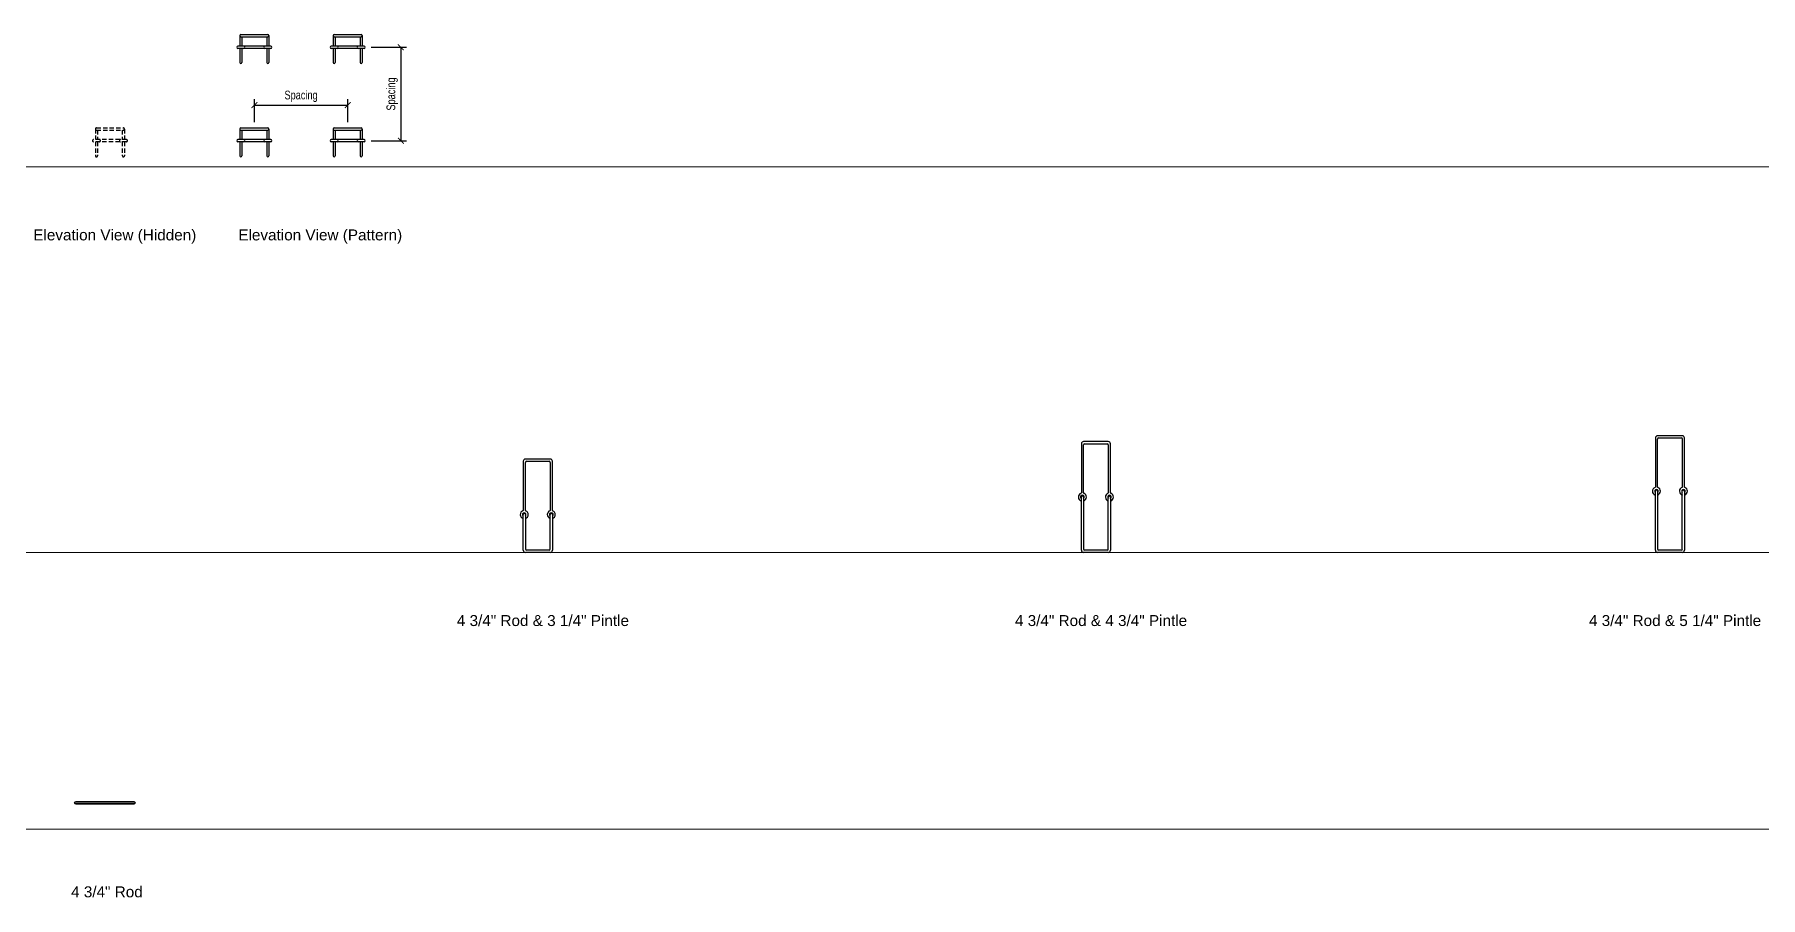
# Model space of a CAD drawing. Header units: inches. Extents: x -20 to 271, y -23 to 78.
# Drawn here: x 122.6 to 270.5, y 1.2 to 75.1 of the extents above; entities that cross this region are included whole.
import ezdxf
from ezdxf.enums import TextEntityAlignment as Align

# ---------------------------------------------------------------- set-up
doc = ezdxf.new("R2010")
doc.units = ezdxf.units.IN
doc.header["$LTSCALE"] = 48
doc.header["$MEASUREMENT"] = 0
doc.header["$PDMODE"] = 99
doc.header["$PDSIZE"] = 0.5
doc.linetypes.add('HIDDEN2', pattern=[0.1875, 0.125, -0.0625])
doc.layers.add('A-Anno-Dims', color=211, linetype='Continuous', lineweight=25)
doc.layers.add('G-Anno-Ttlb', color=213, linetype='Continuous', lineweight=50)
doc.layers.add('FINE', color=70, linetype='Continuous')
doc.layers.add('G-Anno-Nplt', color=140, linetype='Continuous', lineweight=18, plot=False)
doc.styles.add('Arch-Dim', font='arial.ttf', dxfattribs={"width": 0.75})
doc.styles.add('RomanS', font='romans.shx')
doc.dimstyles.new('Aec-Arch-I-96', dxfattribs={"dimscale": 96, "dimtxt": 0.09375, "dimasz": 0.0625, "dimexe": 0.0625, "dimexo": 0.0625, "dimgap": 0.03125, "dimtad": 1, "dimdec": 4, "dimzin": 3, "dimdsep": 46, "dimlunit": 4, "dimtxsty": 'Arch-Dim', "dimblk": 'ARCHTICK', "dimcen": 0.09375, "dimazin": 2, "dimtfac": 0.75, "dimtdec": 4, "dimtix": 1, "dimtmove": 2, "dimatfit": 2, "dimfxl": 1, "dimtolj": 1, "dimtzin": 0, "dimarcsym": 0})

# ---------------------------------------------------------------- blocks, each defined once
blk = doc.blocks.new('Anno_Title_T2')
at = {"color": 0, "linetype": 'ByBlock', "lineweight": -2, "style": 'RomanS'}
blk.add_attdef('TITLE', (0, 0.5), '', height=1.25, dxfattribs=at)
blk.add_attdef('SCALE', text='', height=0.75, dxfattribs=at).set_placement((0, -0.5), align=Align.TOP_LEFT)
blk = doc.blocks.new('_ArchTick')
at = {"color": 0, "linetype": 'ByBlock', "const_width": 0.15}
blk.add_lwpolyline([(-0.5, -0.5), (0.5, 0.5)], dxfattribs=at)
blk = doc.blocks.new('*D8')
at = {"layer": 'A-Anno-Dims', "color": 8, "lineweight": -2, "transparency": 16777216}
for p, q in [((141.43, 67.59), (141.43, 69.55)), ((149.43, 67.59), (149.43, 69.55)), ((141.43, 69.05), (149.43, 69.05))]:
    blk.add_line(p, q, dxfattribs=at)
at = {"layer": 'Defpoints', "color": 0, "transparency": 16777216}
for p in [(149.43, 69.05), (141.43, 67.09), (149.43, 67.09)]:
    blk.add_point(p, dxfattribs=at)
at = {"layer": 'A-Anno-Dims', "color": 8, "lineweight": -2, "transparency": 16777216, "xscale": 0.5, "yscale": 0.5, "zscale": 0.5, "rotation": 180}
blk.add_blockref('_ArchTick', (141.43, 69.05), dxfattribs=at)
at = {"layer": 'A-Anno-Dims', "color": 8, "lineweight": -2, "transparency": 16777216, "xscale": 0.5, "yscale": 0.5, "zscale": 0.5}
blk.add_blockref('_ArchTick', (149.43, 69.05), dxfattribs=at)
at = {"layer": 'A-Anno-Dims', "color": 0, "transparency": 16777216, "insert": (145.43, 69.8), "char_height": 0.75, "attachment_point": 5, "style": 'Arch-Dim'}
blk.add_mtext('\\A1;Spacing', dxfattribs=at)
blk = doc.blocks.new('_Open90')
at = {"color": 0, "linetype": 'ByBlock', "lineweight": -2}
for p, q in [((0, 0), (-1, 0)), ((-0.5, 0.5), (0, 0)), ((0, 0), (-0.5, -0.5))]:
    blk.add_line(p, q, dxfattribs=at)
blk = doc.blocks.new('*D9')
at = {"layer": 'A-Anno-Dims', "color": 8, "lineweight": -2, "transparency": 16777216}
for p, q in [((151.43, 74), (154.48, 74)), ((153.98, 74), (153.98, 66)), ((151.43, 66), (154.48, 66))]:
    blk.add_line(p, q, dxfattribs=at)
at = {"layer": 'Defpoints', "color": 0, "transparency": 16777216}
for p in [(150.93, 74), (150.93, 66), (153.98, 66)]:
    blk.add_point(p, dxfattribs=at)
at = {"layer": 'A-Anno-Dims', "color": 8, "lineweight": -2, "transparency": 16777216, "xscale": 0.5, "yscale": 0.5, "zscale": 0.5}
for p, rotation in [((153.98, 74), 90), ((153.98, 66), 270)]:
    blk.add_blockref('_ArchTick', p, dxfattribs=dict(at, rotation=rotation))
at = {"layer": 'A-Anno-Dims', "color": 0, "transparency": 16777216, "insert": (153.24, 70), "char_height": 0.75, "attachment_point": 5, "rotation": 90, "style": 'Arch-Dim'}
blk.add_mtext('\\A1;Spacing', dxfattribs=at)
blk = doc.blocks.new('AecDtl_4.75Rod&3.25PintlePlan')
at = {"color": 0, "linetype": 'ByBlock', "lineweight": -2, "ltscale": 0.0625}
for p, q in [((-1.23, 4.56), (-1.23, 0.35)), ((1.08, 4.75), (-1.04, 4.75)), ((-1.04, 0.35), (-1.04, 4.47)), ((-0.95, 4.56), (0.99, 4.56)), ((1.08, 4.47), (1.08, 0.35)), ((1.27, 0.35), (1.27, 4.56)), ((-1.23, -3.06), (-1.23, 0)), ((-1.04, 0), (-1.04, -2.97)), ((1.08, -2.97), (1.08, 0)), ((1.27, 0), (1.27, -3.06)), ((1.08, -3.25), (-1.04, -3.25)), ((0.99, -3.06), (-0.95, -3.06))]:
    blk.add_line(p, q, dxfattribs=at)
for centre, radius, start, end in [((-1.04, 4.56), 0.188, 90, 180), ((-0.95, 4.47), 0.0938, 90, 180), ((0.99, 4.47), 0.0938, 0, 90), ((1.08, 4.56), 0.188, 360, 90), ((-1.14, 0), 0.344, 109.4712, 254.1734), ((-1.14, 0), 0.156, 306.8699, 233.1301), ((-1.26, 0.35), 0.0313, 289.4713, 0.0007), ((-1.14, 0), 0.0938, 0, 180), ((-1.01, 0.35), 0.0312, 179.9993, 250.5288), ((-1.14, 0), 0.344, 285.8266, 70.5288), ((1.18, 0), 0.344, 107.9808, 254.1733), ((1.18, 0), 0.156, 306.8699, 233.1301), ((1.05, 0.35), 0.0312, 289.4712, 0.0007), ((1.18, 0), 0.0938, 0, 180), ((1.3, 0.35), 0.0312, 179.9993, 250.5288), ((1.18, 0), 0.344, 285.8265, 70.5289), ((-1.04, -3.06), 0.188, 180, 270), ((-0.95, -2.97), 0.0938, 180, 270), ((0.99, -2.97), 0.0938, 270, 0), ((1.08, -3.06), 0.188, 270, 0)]:
    blk.add_arc(centre, radius, start, end, dxfattribs=at)
blk = doc.blocks.new('AecDtl_4.75Rod&4.75PintlePlan')
at = {"color": 0, "linetype": 'ByBlock', "lineweight": -2, "ltscale": 0.0625}
for p, q in [((-1.23, 4.56), (-1.23, 0.35)), ((1.08, 4.75), (-1.04, 4.75)), ((-1.04, 0.35), (-1.04, 4.47)), ((-0.95, 4.56), (0.99, 4.56)), ((1.08, 4.47), (1.08, 0.35)), ((1.27, 0.35), (1.27, 4.56)), ((-1.23, -4.56), (-1.23, 0)), ((-1.04, 0), (-1.04, -4.47)), ((1.08, -4.47), (1.08, 0)), ((1.27, 0), (1.27, -4.56)), ((1.08, -4.75), (-1.04, -4.75)), ((0.99, -4.56), (-0.95, -4.56))]:
    blk.add_line(p, q, dxfattribs=at)
for centre, radius, start, end in [((-1.04, 4.56), 0.188, 90, 180), ((-0.95, 4.47), 0.0938, 90, 180), ((0.99, 4.47), 0.0938, 0, 90), ((1.08, 4.56), 0.188, 360, 90), ((-1.14, 0), 0.344, 109.4712, 254.1734), ((-1.14, 0), 0.156, 306.8699, 233.1301), ((-1.26, 0.35), 0.0313, 289.4713, 0.0007), ((-1.14, 0), 0.0938, 0, 180), ((-1.01, 0.35), 0.0312, 179.9993, 250.5288), ((-1.14, 0), 0.344, 285.8266, 70.5288), ((1.18, 0), 0.344, 107.9808, 254.1733), ((1.18, 0), 0.156, 306.8699, 233.1301), ((1.05, 0.35), 0.0312, 289.4712, 0.0007), ((1.18, 0), 0.0938, 0, 180), ((1.3, 0.35), 0.0312, 179.9993, 250.5288), ((1.18, 0), 0.344, 285.8265, 70.5289), ((-1.04, -4.56), 0.188, 180, 270), ((-0.95, -4.47), 0.0938, 180, 270), ((0.99, -4.47), 0.0938, 270, 0), ((1.08, -4.56), 0.188, 270, 0)]:
    blk.add_arc(centre, radius, start, end, dxfattribs=at)
blk = doc.blocks.new('AecDtl_4.75Rod&5.25PintlePlan')
at = {"color": 0, "linetype": 'ByBlock', "lineweight": -2, "ltscale": 0.0625}
for p, q in [((-1.23, 4.56), (-1.23, 0.35)), ((1.08, 4.75), (-1.04, 4.75)), ((-1.04, 0.35), (-1.04, 4.47)), ((-0.95, 4.56), (0.99, 4.56)), ((1.08, 4.47), (1.08, 0.35)), ((1.27, 0.35), (1.27, 4.56)), ((-1.23, -5.06), (-1.23, 0)), ((-1.04, 0), (-1.04, -4.97)), ((1.08, -4.97), (1.08, 0)), ((1.27, 0), (1.27, -5.06)), ((1.08, -5.25), (-1.04, -5.25)), ((0.99, -5.06), (-0.95, -5.06))]:
    blk.add_line(p, q, dxfattribs=at)
for centre, radius, start, end in [((-1.04, 4.56), 0.188, 90, 180), ((-0.95, 4.47), 0.0938, 90, 180), ((0.99, 4.47), 0.0938, 0, 90), ((1.08, 4.56), 0.188, 360, 90), ((-1.14, 0), 0.344, 109.4712, 254.1734), ((-1.14, 0), 0.156, 306.8699, 233.1301), ((-1.26, 0.35), 0.0313, 289.4713, 0.0007), ((-1.14, 0), 0.0938, 0, 180), ((-1.01, 0.35), 0.0312, 179.9993, 250.5288), ((-1.14, 0), 0.344, 285.8266, 70.5288), ((1.18, 0), 0.344, 107.9808, 254.1733), ((1.18, 0), 0.156, 306.8699, 233.1301), ((1.05, 0.35), 0.0312, 289.4712, 0.0007), ((1.18, 0), 0.0938, 0, 180), ((1.3, 0.35), 0.0312, 179.9993, 250.5288), ((1.18, 0), 0.344, 285.8265, 70.5289), ((-1.04, -5.06), 0.188, 180, 270), ((-0.95, -4.97), 0.0938, 180, 270), ((0.99, -4.97), 0.0938, 270, 0), ((1.08, -5.06), 0.188, 270, 0)]:
    blk.add_arc(centre, radius, start, end, dxfattribs=at)
blk = doc.blocks.new('AecDtl_4.75RodSection')
at = {"color": 0, "linetype": 'ByBlock', "lineweight": -2, "ltscale": 0.0625}
blk.add_lwpolyline([(4.84375, 0), (-0.15625, 0, -1), (-0.15625, 0.1875), (4.84375, 0.1875, -1)], format="xyb", close=True, dxfattribs=at)
at = {"layer": 'Defpoints'}
blk.add_lwpolyline([(-0.15625, 0), (4.84375, 0, 1), (4.84375, 0.1875), (-0.15625, 0.1875, 1)], format="xyb", close=True, dxfattribs=at)

msp = doc.modelspace()

# ---------------------------------------------------------------- linework, layer by layer
at = {"layer": 'FINE'}
for points in [[(142.83415, 74.09395), (140.02165, 74.09395)], [(140.1779, 75.0002), (140.1779, 74.09395)], [(140.27165, 75.09395), (142.58415, 75.09395)], [(140.27165, 74.90645), (142.58415, 74.90645)], [(140.3654, 74.90645), (140.3654, 74.09395)], [(142.4904, 74.90645), (142.4904, 74.09395)], [(142.6779, 75.0002), (142.6779, 74.09395)], [(150.83415, 74.09395), (148.02165, 74.09395)], [(148.1779, 75.0002), (148.1779, 74.09395)], [(148.27165, 75.09395), (150.58415, 75.09395)], [(148.27165, 74.90645), (150.58415, 74.90645)], [(148.3654, 74.90645), (148.3654, 74.09395)], [(150.4904, 74.90645), (150.4904, 74.09395)], [(150.6779, 75.0002), (150.6779, 74.09395)], [(142.83415, 73.90645), (140.02165, 73.90645)], [(140.1779, 73.90645), (140.1779, 72.71294)], [(140.3654, 73.90645), (140.3654, 72.71294)], [(142.4904, 73.90645), (142.4904, 72.71294)], [(142.6779, 73.90645), (142.6779, 72.71294)], [(150.83415, 73.90645), (148.02165, 73.90645)], [(148.1779, 73.90645), (148.1779, 72.71294)], [(148.3654, 73.90645), (148.3654, 72.71294)], [(150.4904, 73.90645), (150.4904, 72.71294)], [(150.6779, 73.90645), (150.6779, 72.71294)], [(140.1779, 67.0002), (140.1779, 66.09395)], [(140.27165, 67.09395), (142.58415, 67.09395)], [(140.27165, 66.90645), (142.58415, 66.90645)], [(140.3654, 66.90645), (140.3654, 66.09395)], [(142.4904, 66.90645), (142.4904, 66.09395)], [(142.6779, 67.0002), (142.6779, 66.09395)], [(148.1779, 67.0002), (148.1779, 66.09395)], [(148.27165, 67.09395), (150.58415, 67.09395)], [(148.27165, 66.90645), (150.58415, 66.90645)], [(148.3654, 66.90645), (148.3654, 66.09395)], [(150.4904, 66.90645), (150.4904, 66.09395)], [(150.6779, 67.0002), (150.6779, 66.09395)], [(142.83415, 66.09395), (140.02165, 66.09395)], [(142.83415, 65.90645), (140.02165, 65.90645)], [(140.1779, 65.90645), (140.1779, 64.71294)], [(140.3654, 65.90645), (140.3654, 64.71294)], [(142.4904, 65.90645), (142.4904, 64.71294)], [(142.6779, 65.90645), (142.6779, 64.71294)], [(150.83415, 66.09395), (148.02165, 66.09395)], [(150.83415, 65.90645), (148.02165, 65.90645)], [(148.1779, 65.90645), (148.1779, 64.71294)], [(148.3654, 65.90645), (148.3654, 64.71294)], [(150.4904, 65.90645), (150.4904, 64.71294)], [(150.6779, 65.90645), (150.6779, 64.71294)]]:
    msp.add_lwpolyline(points, dxfattribs=at)
at = {"layer": 'FINE', "linetype": 'HIDDEN2', "ltscale": 0.0625}
for points in [[(127.79561, 67.0002), (127.79561, 66.09395)], [(127.88936, 67.09395), (130.20186, 67.09395)], [(127.88936, 66.90645), (130.20186, 66.90645)], [(127.98311, 66.90645), (127.98311, 66.09395)], [(130.10811, 66.90645), (130.10811, 66.09395)], [(130.29561, 67.0002), (130.29561, 66.09395)], [(130.45186, 66.09395), (127.63936, 66.09395)], [(130.45186, 65.90645), (127.63936, 65.90645)], [(127.79561, 65.90645), (127.79561, 64.71294)], [(127.98311, 65.90645), (127.98311, 64.71294)], [(130.10811, 65.90645), (130.10811, 64.71294)], [(130.29561, 65.90645), (130.29561, 64.71294)]]:
    msp.add_lwpolyline(points, dxfattribs=at)
at = {"layer": 'FINE'}
for centre, start, end in [((140.02165, 74.0002), 90, 270), ((140.27165, 75.0002), 90, 270), ((140.52165, 74.0002), 270, 90), ((142.33415, 74.0002), 90, 270), ((142.58415, 75.0002), 270, 90), ((142.83415, 74.0002), 270, 90), ((148.02165, 74.0002), 90, 270), ((148.27165, 75.0002), 90, 270), ((148.52165, 74.0002), 270, 90), ((150.33415, 74.0002), 90, 270), ((150.58415, 75.0002), 270, 90), ((150.83415, 74.0002), 270, 90), ((140.27165, 72.71294), 180, 0), ((142.58415, 72.71294), 180, 0), ((148.27165, 72.71294), 180, 0), ((150.58415, 72.71294), 180, 0), ((140.27165, 67.0002), 90, 270), ((142.58415, 67.0002), 270, 90), ((148.27165, 67.0002), 90, 270), ((150.58415, 67.0002), 270, 90), ((140.02165, 66.0002), 90, 270), ((140.52165, 66.0002), 270, 90), ((142.33415, 66.0002), 90, 270), ((142.83415, 66.0002), 270, 90), ((148.02165, 66.0002), 90, 270), ((148.52165, 66.0002), 270, 90), ((150.33415, 66.0002), 90, 270), ((150.83415, 66.0002), 270, 90), ((140.27165, 64.71294), 180, 0), ((142.58415, 64.71294), 180, 0), ((148.27165, 64.71294), 180, 0), ((150.58415, 64.71294), 180, 0)]:
    msp.add_arc(centre, 0.09375, start, end, dxfattribs=at)
at = {"layer": 'FINE', "linetype": 'HIDDEN2', "ltscale": 0.0625}
for centre, start, end in [((127.88936, 67.0002), 90, 270), ((130.20186, 67.0002), 270, 90), ((127.63936, 66.0002), 90, 270), ((128.13936, 66.0002), 270, 90), ((129.95186, 66.0002), 90, 270), ((130.45186, 66.0002), 270, 90), ((127.88936, 64.71294), 180, 0), ((130.20186, 64.71294), 180, 0)]:
    msp.add_arc(centre, 0.09375, start, end, dxfattribs=at)
at = {"layer": 'G-Anno-Nplt'}
for p in [(1023.24822, 63.76164), (1023.24822, 30.72556), (1023.24822, 7.03668), (1023.24822, -16.42872)]:
    msp.add_xline(p, (1, 0), dxfattribs=at)

# ---------------------------------------------------------------- block references
for name, p in [('AecDtl_4.75Rod&4.75PintlePlan', (213.54859, 35.47556)), ('AecDtl_4.75Rod&5.25PintlePlan', (262.75629, 35.97556)), ('AecDtl_4.75Rod&3.25PintlePlan', (165.7033, 33.97556)), ('AecDtl_4.75RodSection', (126.26823, 9.18148))]:
    msp.add_blockref(name, p)
at = {"layer": 'G-Anno-Ttlb'}
ref = msp.add_blockref('Anno_Title_T2', (122.47309, 57.08629), dxfattribs=dict(at, xscale=0.75, yscale=0.75, zscale=0.75))
ref.add_attrib('TITLE', 'Elevation View (Hidden)', (122.47309, 57.46129), dxfattribs={"layer": '0', "color": 0, "linetype": 'ByBlock', "lineweight": -2, "height": 0.9375, "style": 'Arch-Dim'})
ref = msp.add_blockref('Anno_Title_T2', (140.05184, 57.08629), dxfattribs=dict(at, xscale=0.75, yscale=0.75, zscale=0.75))
ref.add_attrib('TITLE', 'Elevation View (Pattern)', (140.05184, 57.46129), dxfattribs={"layer": '0', "color": 0, "linetype": 'ByBlock', "lineweight": -2, "height": 0.9375, "style": 'Arch-Dim'})
ref = msp.add_blockref('Anno_Title_T2', (158.78183, 24.05021), dxfattribs=dict(at, xscale=0.75, yscale=0.75, zscale=0.75))
ref.add_attrib('TITLE', '4 3/4" Rod & 3 1/4" Pintle', (158.78183, 24.42521), dxfattribs={"layer": '0', "color": 0, "linetype": 'ByBlock', "lineweight": -2, "height": 0.9375, "style": 'Arch-Dim'})
ref = msp.add_blockref('Anno_Title_T2', (206.62712, 24.05021), dxfattribs=dict(at, xscale=0.75, yscale=0.75, zscale=0.75))
ref.add_attrib('TITLE', '4 3/4" Rod & 4 3/4" Pintle', (206.62712, 24.42521), dxfattribs={"layer": '0', "color": 0, "linetype": 'ByBlock', "lineweight": -2, "height": 0.9375, "style": 'Arch-Dim'})
ref = msp.add_blockref('Anno_Title_T2', (255.83482, 24.05021), dxfattribs=dict(at, xscale=0.75, yscale=0.75, zscale=0.75))
ref.add_attrib('TITLE', '4 3/4" Rod & 5 1/4" Pintle', (255.83482, 24.42521), dxfattribs={"layer": '0', "color": 0, "linetype": 'ByBlock', "lineweight": -2, "height": 0.9375, "style": 'Arch-Dim'})
ref = msp.add_blockref('Anno_Title_T2', (125.71543, 0.81176), dxfattribs=dict(at, xscale=0.75, yscale=0.75, zscale=0.75))
ref.add_attrib('TITLE', '4 3/4" Rod', (125.71543, 1.18676), dxfattribs={"layer": '0', "color": 0, "linetype": 'ByBlock', "lineweight": -2, "height": 0.9375, "style": 'Arch-Dim'})

# ---------------------------------------------------------------- dimensions: what is measured, and where the dimension line sits
at = {"layer": 'A-Anno-Dims'}
dim = msp.add_linear_dim(base=(153.98068, 66.0002), p1=(150.9279, 74.0002), p2=(150.9279, 66.0002), angle=90, text='Spacing', dimstyle='Aec-Arch-I-96', override={"dimscale": 8, "dimclrd": 8, "dimclre": 8, "dimldrblk": 'Open90'}, dxfattribs=at)
dim.commit()
dim.dimension.update_dxf_attribs({"geometry": '*D9', "text_midpoint": (153.23904, 70.0002)})
dim = msp.add_linear_dim(base=(149.4279, 69.05494), p1=(141.4279, 67.09395), p2=(149.4279, 67.09395), text='Spacing', dimstyle='Aec-Arch-I-96', override={"dimscale": 8, "dimclrd": 8, "dimclre": 8, "dimldrblk": 'Open90'}, dxfattribs=at)
dim.commit()
dim.dimension.update_dxf_attribs({"geometry": '*D8', "text_midpoint": (145.4279, 69.79659)})

doc.saveas('drawing.dxf')
